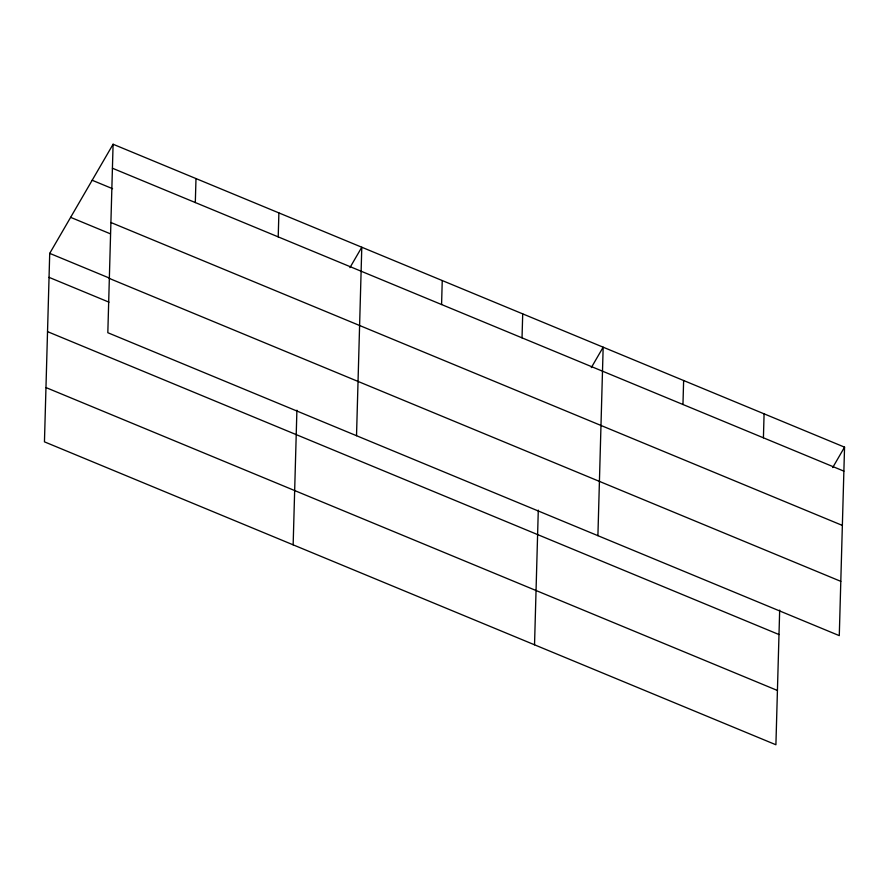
<?xml version="1.0" encoding="UTF-8"?>
<svg xmlns="http://www.w3.org/2000/svg" width="889" height="889" viewBox="0 0 889 889"><rect width="100%" height="100%" fill="white"/><g stroke="black" fill="none" stroke-linecap="round" stroke-linejoin="round"><path stroke-width="1.33" d="M113.092 144.24L107.825 332.719L839.283 635.635L844.55 447.156L113.092 144.24L49.717 253.365L44.45 441.844L775.908 744.76L779.675 610.11M195.313 202.559L195.991 178.578M278.213 236.885L278.89 212.904M293.148 544.835L296.904 410.196M356.522 435.71L361.79 247.231L349.933 267.633M441.577 304.538L442.244 280.557M522.032 337.853L522.71 313.873M534.533 644.792L538.289 510.153M597.908 535.678L603.164 347.199L591.318 367.602M682.963 404.495L683.63 380.514M763.418 437.81L764.084 413.841M832.704 467.558L844.55 447.156M112.414 168.221L843.883 471.137M92.178 180.256L112.581 188.701M110.903 222.506L842.361 525.421M70.631 217.349L110.169 233.729M49.717 253.365L109.658 278.19M109.336 278.435L840.805 581.35M49.039 277.346L108.991 302.171M47.528 331.63L778.986 634.546M45.961 387.56L777.431 690.475"/></g></svg>
